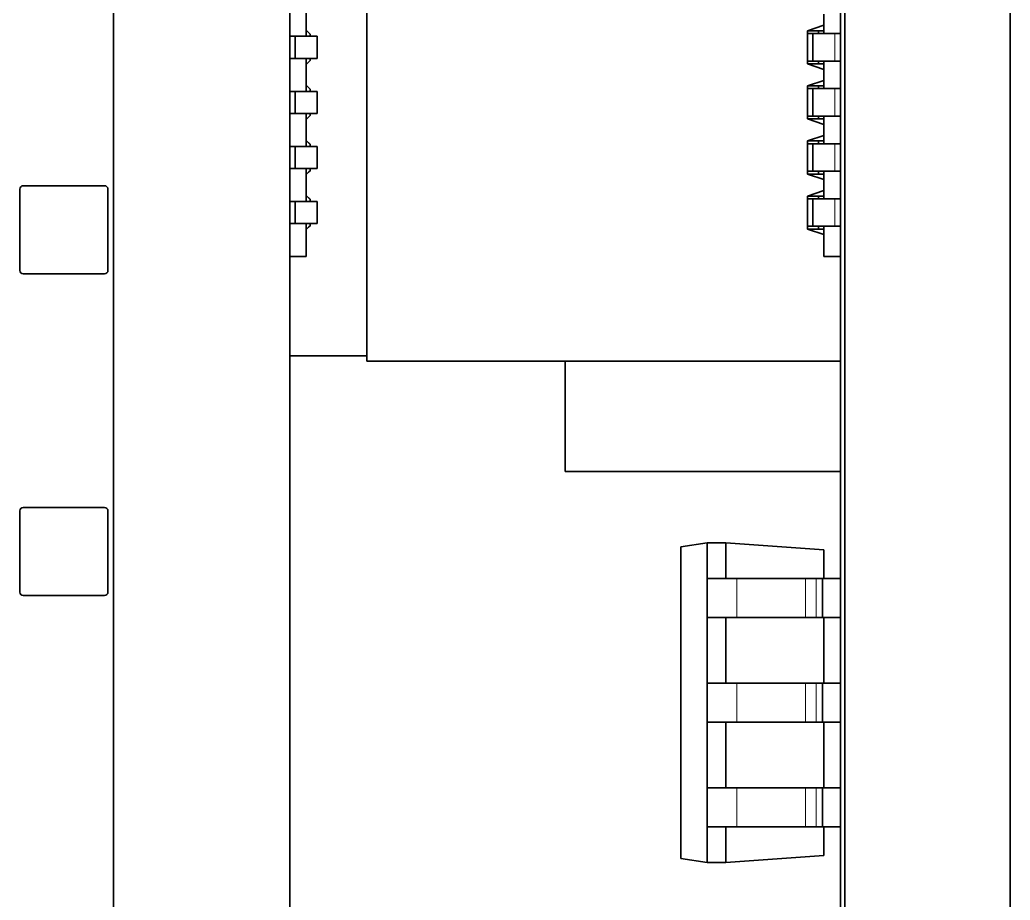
# Model space of a CAD drawing. Extents: x 370 to 946, y 143 to 764.
# Drawn here: x 582.49 to 591.48, y 181.02 to 189.01 of the extents above; entities that cross this region are included whole.
import ezdxf

# ---------------------------------------------------------------- set-up
doc = ezdxf.new("R2010")
doc.units = 0

msp = doc.modelspace()

# ---------------------------------------------------------------- linework, layer by layer
at = {"color": 7, "lineweight": 35}
for p, q in [((583.3395, 177.0137), (583.3395, 206.0137)), ((584.9395, 177.0137), (584.9395, 206.0137)), ((589.9395, 206.0137), (589.9395, 177.0137)), ((589.9803, 177.0137), (589.9803, 206.0137)), ((591.4803, 206.0137), (591.4803, 177.0137)), ((591.4803, 177.0137), (591.4803, 206.0137))]:
    msp.add_line(p, q, dxfattribs=at)
at = {"color": 7, "lineweight": 35, "ltscale": 0.28}
msp.add_line((585.6395, 197.1136), (585.6395, 185.9137), dxfattribs=at)
at = {"color": 7, "lineweight": 35, "ltscale": 0.2775}
msp.add_line((585.6395, 185.9637), (585.6395, 197.0637), dxfattribs=at)
msp.add_line((585.6395, 185.9637), (585.6395, 197.0637), dxfattribs=at)
at = {"color": 7, "lineweight": 35, "ltscale": 0.00475}
for p, q in [((585.0895, 189.1086), (585.0895, 188.9187)), ((585.0895, 189.1086), (585.0895, 188.9187)), ((585.0895, 188.9187), (585.0895, 189.1086)), ((585.0895, 188.6087), (585.0895, 188.4187)), ((585.0895, 188.6087), (585.0895, 188.4187)), ((585.0895, 188.4187), (585.0895, 188.6087)), ((585.0895, 188.1087), (585.0895, 187.9187)), ((585.0895, 188.1087), (585.0895, 187.9187)), ((585.0895, 187.9187), (585.0895, 188.1087)), ((585.0895, 187.6087), (585.0895, 187.4187)), ((585.0895, 187.6087), (585.0895, 187.4187)), ((585.0895, 187.4187), (585.0895, 187.6087))]:
    msp.add_line(p, q, dxfattribs=at)
at = {"color": 7, "lineweight": 35, "ltscale": 0.00625}
for p, q in [((589.9395, 189.1387), (589.9395, 188.8887)), ((589.6895, 188.8887), (589.6895, 188.6387)), ((589.9395, 188.6387), (589.9395, 188.8887)), ((589.9395, 188.6387), (589.9395, 188.3887)), ((589.6895, 188.3887), (589.6895, 188.1387)), ((589.9395, 188.1387), (589.9395, 188.3887)), ((589.9395, 188.1387), (589.9395, 187.8887)), ((589.6895, 187.8887), (589.6895, 187.6387)), ((589.9395, 187.6387), (589.9395, 187.8887)), ((589.9395, 187.6387), (589.9395, 187.3887)), ((589.6895, 187.3887), (589.6895, 187.1387)), ((589.9395, 187.1387), (589.9395, 187.3887)), ((584.9395, 185.9637), (585.1895, 185.9637)), ((585.1895, 185.9637), (584.9395, 185.9637))]:
    msp.add_line(p, q, dxfattribs=at)
at = {"color": 7, "lineweight": 35, "ltscale": 0.0025}
for p, q in [((589.7894, 189.0637), (589.7894, 188.9637)), ((589.7894, 188.5637), (589.7894, 188.4637)), ((589.7894, 188.0637), (589.7894, 187.9637)), ((589.7894, 187.5637), (589.7894, 187.4637)), ((585.0895, 186.8636), (585.0895, 186.9637)), ((585.0895, 186.9637), (585.0895, 186.8636))]:
    msp.add_line(p, q, dxfattribs=at)
at = {"color": 7, "lineweight": 35, "ltscale": 0.001237}
for p, q in [((585.1245, 188.8837), (585.0895, 188.9187)), ((585.0895, 188.9187), (585.1245, 188.8837)), ((585.1245, 188.8837), (585.0895, 188.9187)), ((585.0895, 188.6087), (585.1245, 188.6436)), ((585.0895, 188.6087), (585.1245, 188.6436)), ((585.1245, 188.3837), (585.0895, 188.4187)), ((585.1245, 188.3837), (585.0895, 188.4187)), ((585.1245, 188.3837), (585.0895, 188.4187)), ((585.0895, 188.1087), (585.1245, 188.1436)), ((585.0895, 188.1087), (585.1245, 188.1436)), ((585.1245, 187.8837), (585.0895, 187.9187)), ((585.1245, 187.8837), (585.0895, 187.9187)), ((585.0895, 187.9187), (585.1245, 187.8837)), ((585.0895, 187.6087), (585.1245, 187.6436)), ((585.0895, 187.6087), (585.1245, 187.6436)), ((585.1245, 187.3837), (585.0895, 187.4187)), ((585.1245, 187.3837), (585.0895, 187.4187)), ((585.0895, 187.4187), (585.1245, 187.3837)), ((585.0895, 187.1087), (585.1245, 187.1436)), ((585.0895, 187.1087), (585.1245, 187.1436))]:
    msp.add_line(p, q, dxfattribs=at)
at = {"color": 7, "lineweight": 35, "ltscale": 0.001375}
for p, q in [((585.0895, 188.8636), (585.0895, 188.9187)), ((585.0895, 188.9187), (585.0895, 188.8636)), ((585.0895, 188.9187), (585.0895, 188.8636)), ((585.0895, 188.6087), (585.0895, 188.6637)), ((585.0895, 188.6637), (585.0895, 188.6087)), ((585.0895, 188.6637), (585.0895, 188.6087)), ((585.0895, 188.3637), (585.0895, 188.4187)), ((585.0895, 188.4187), (585.0895, 188.3636)), ((585.0895, 188.4187), (585.0895, 188.3636)), ((585.0895, 188.1087), (585.0895, 188.1637)), ((585.0895, 188.1637), (585.0895, 188.1087)), ((585.0895, 188.1637), (585.0895, 188.1087)), ((585.0895, 187.8637), (585.0895, 187.9187)), ((585.0895, 187.9187), (585.0895, 187.8636)), ((585.0895, 187.9187), (585.0895, 187.8636)), ((585.0895, 187.6087), (585.0895, 187.6637)), ((585.0895, 187.6637), (585.0895, 187.6087)), ((585.0895, 187.6637), (585.0895, 187.6087)), ((585.0895, 187.3637), (585.0895, 187.4187)), ((585.0895, 187.4187), (585.0895, 187.3636)), ((585.0895, 187.4187), (585.0895, 187.3636)), ((585.0895, 187.1087), (585.0895, 187.1637)), ((585.0895, 187.1637), (585.0895, 187.1087)), ((585.0895, 187.1637), (585.0895, 187.1087))]:
    msp.add_line(p, q, dxfattribs=at)
at = {"color": 7, "lineweight": 35, "ltscale": 0.00127}
for p, q in [((585.1245, 188.8818), (585.0895, 188.9187)), ((585.0895, 188.1087), (585.1245, 188.1455)), ((585.1245, 187.8818), (585.0895, 187.9187)), ((585.0895, 187.6087), (585.1245, 187.6455)), ((585.1245, 187.3818), (585.0895, 187.4187)), ((585.0895, 187.1087), (585.1245, 187.1455))]:
    msp.add_line(p, q, dxfattribs=at)
at = {"color": 7, "lineweight": 35, "ltscale": 0.003952}
for p, q in [((589.6395, 188.9137), (589.7894, 188.9637)), ((589.7894, 188.5637), (589.6395, 188.6136)), ((589.6395, 188.4137), (589.7894, 188.4637)), ((589.7894, 188.0637), (589.6395, 188.1136)), ((589.6395, 187.9137), (589.7894, 187.9637)), ((589.7894, 187.5637), (589.6395, 187.6136)), ((589.6395, 187.4137), (589.7894, 187.4637)), ((589.7894, 187.0637), (589.6395, 187.1136))]:
    msp.add_line(p, q, dxfattribs=at)
at = {"color": 7, "lineweight": 35, "ltscale": 0.0075}
for p, q in [((589.6395, 188.9137), (589.6395, 188.6136)), ((589.6395, 188.4137), (589.6395, 188.1136)), ((589.6395, 187.9137), (589.6395, 187.6136)), ((589.6395, 187.4137), (589.6395, 187.1136))]:
    msp.add_line(p, q, dxfattribs=at)
at = {"color": 7, "lineweight": 35, "ltscale": 0.003749}
for p, q in [((589.7894, 188.9137), (589.6395, 188.9137)), ((589.6395, 188.6136), (589.7894, 188.6136)), ((589.7894, 188.4137), (589.6395, 188.4137)), ((589.6395, 188.1136), (589.7894, 188.1136)), ((589.7894, 187.9137), (589.6395, 187.9137)), ((589.6395, 187.6136), (589.7894, 187.6136)), ((589.7894, 187.4137), (589.6395, 187.4137)), ((589.6395, 187.1136), (589.7894, 187.1136))]:
    msp.add_line(p, q, dxfattribs=at)
at = {"color": 7, "lineweight": 35, "ltscale": 0.000624847}
for p, q in [((589.7394, 188.8887), (589.7394, 188.9137)), ((589.7894, 188.8887), (589.7894, 188.9137)), ((589.7394, 188.3887), (589.7394, 188.4137)), ((589.7894, 188.3887), (589.7894, 188.4137)), ((589.7394, 187.8887), (589.7394, 187.9137)), ((589.7894, 187.8887), (589.7894, 187.9137)), ((589.7394, 187.4137), (589.7394, 187.3887)), ((589.7894, 187.4137), (589.7894, 187.3887))]:
    msp.add_line(p, q, dxfattribs=at)
at = {"color": 7, "lineweight": 35, "ltscale": 0.00125}
for p, q in [((589.7894, 188.9137), (589.7894, 188.9637)), ((584.9894, 188.8636), (584.9395, 188.8636)), ((584.9395, 188.8636), (584.9894, 188.8636)), ((589.6395, 188.8887), (589.6895, 188.8887)), ((589.9395, 188.8887), (589.8895, 188.8887)), ((584.9395, 188.6637), (584.9894, 188.6637)), ((584.9395, 188.6637), (584.9894, 188.6637)), ((584.9894, 188.6637), (584.9395, 188.6637)), ((589.6895, 188.6387), (589.6395, 188.6387)), ((589.8895, 188.6387), (589.9395, 188.6387)), ((589.7894, 188.5637), (589.7894, 188.6136)), ((589.7894, 188.4137), (589.7894, 188.4637)), ((584.9395, 188.3636), (584.9894, 188.3636)), ((584.9894, 188.3636), (584.9395, 188.3636)), ((589.6395, 188.3887), (589.6895, 188.3887)), ((589.9395, 188.3887), (589.8895, 188.3887)), ((584.9395, 188.1637), (584.9894, 188.1637)), ((584.9395, 188.1637), (584.9894, 188.1637)), ((584.9894, 188.1637), (584.9395, 188.1637)), ((589.6895, 188.1387), (589.6395, 188.1387)), ((589.7894, 188.0637), (589.7894, 188.1136)), ((589.8895, 188.1387), (589.9395, 188.1387)), ((589.7894, 187.9137), (589.7894, 187.9637)), ((584.9395, 187.8636), (584.9894, 187.8636)), ((584.9894, 187.8636), (584.9395, 187.8636)), ((589.6395, 187.8887), (589.6895, 187.8887)), ((589.9395, 187.8887), (589.8895, 187.8887)), ((584.9395, 187.6637), (584.9894, 187.6637)), ((584.9395, 187.6637), (584.9894, 187.6637)), ((584.9894, 187.6637), (584.9395, 187.6637)), ((589.6895, 187.6387), (589.6395, 187.6387)), ((589.7894, 187.5637), (589.7894, 187.6136)), ((589.8895, 187.6387), (589.9395, 187.6387)), ((589.7894, 187.4137), (589.7894, 187.4637)), ((589.6395, 187.3887), (589.6895, 187.3887)), ((589.9395, 187.3887), (589.8895, 187.3887)), ((584.9395, 187.3636), (584.9894, 187.3636)), ((584.9894, 187.3636), (584.9395, 187.3636)), ((584.9395, 187.1637), (584.9894, 187.1637)), ((584.9395, 187.1637), (584.9894, 187.1637)), ((584.9894, 187.1637), (584.9395, 187.1637)), ((589.6895, 187.1387), (589.6395, 187.1387)), ((589.7894, 187.0637), (589.7894, 187.1136)), ((589.8895, 187.1387), (589.9395, 187.1387))]:
    msp.add_line(p, q, dxfattribs=at)
at = {"color": 7, "lineweight": 35, "ltscale": 0.005}
for p, q in [((584.9894, 188.8636), (585.1895, 188.8636)), ((584.9894, 188.8636), (584.9894, 188.6637)), ((584.9894, 188.8636), (584.9894, 188.6637)), ((584.9894, 188.8636), (585.1895, 188.8636)), ((585.1895, 188.8636), (585.1895, 188.6637)), ((585.1895, 188.8636), (585.1895, 188.6637)), ((589.8895, 188.8887), (589.6895, 188.8887)), ((584.9894, 188.6637), (585.1895, 188.6637)), ((584.9894, 188.6637), (585.1895, 188.6637)), ((589.8895, 188.6387), (589.6895, 188.6387)), ((584.9894, 188.3636), (584.9894, 188.1637)), ((584.9894, 188.3636), (584.9894, 188.1637)), ((584.9894, 188.3636), (585.1895, 188.3636)), ((584.9894, 188.3636), (585.1895, 188.3636)), ((585.1895, 188.3636), (585.1895, 188.1637)), ((585.1895, 188.3636), (585.1895, 188.1637)), ((589.8895, 188.3887), (589.6895, 188.3887)), ((584.9894, 188.1637), (585.1895, 188.1637)), ((584.9894, 188.1637), (585.1895, 188.1637)), ((589.8895, 188.1387), (589.6895, 188.1387)), ((584.9894, 187.8636), (584.9894, 187.6637)), ((584.9894, 187.8636), (584.9894, 187.6637)), ((584.9894, 187.8636), (585.1895, 187.8636)), ((584.9894, 187.8636), (585.1895, 187.8636)), ((585.1895, 187.8636), (585.1895, 187.6637)), ((585.1895, 187.8636), (585.1895, 187.6637)), ((589.8895, 187.8887), (589.6895, 187.8887)), ((584.9894, 187.6637), (585.1895, 187.6637)), ((584.9894, 187.6637), (585.1895, 187.6637)), ((589.8895, 187.6387), (589.6895, 187.6387)), ((589.8895, 187.3887), (589.6895, 187.3887)), ((584.9894, 187.3636), (584.9894, 187.1637)), ((584.9894, 187.3636), (585.1895, 187.3636)), ((584.9894, 187.3636), (584.9894, 187.1637)), ((584.9894, 187.3636), (585.1895, 187.3636)), ((585.1895, 187.3636), (585.1895, 187.1637)), ((585.1895, 187.3636), (585.1895, 187.1637)), ((584.9894, 187.1637), (585.1895, 187.1637)), ((584.9894, 187.1637), (585.1895, 187.1637)), ((589.8895, 187.1387), (589.6895, 187.1387)), ((589.7894, 187.0637), (589.7894, 186.8636))]:
    msp.add_line(p, q, dxfattribs=at)
at = {"color": 7, "lineweight": 35, "ltscale": 0.000874404}
for p, q in [((585.0895, 188.8636), (585.1245, 188.8641)), ((585.0895, 187.8636), (585.1245, 187.8641)), ((585.0895, 187.3636), (585.1245, 187.3641))]:
    msp.add_line(p, q, dxfattribs=at)
at = {"color": 7, "lineweight": 35, "ltscale": 0.000500107}
for p, q in [((585.1245, 188.8837), (585.1245, 188.8636)), ((585.1245, 188.8837), (585.1245, 188.8636)), ((585.1245, 188.8837), (585.1245, 188.8636)), ((585.1245, 188.6637), (585.1245, 188.6436)), ((585.1245, 188.6637), (585.1245, 188.6436)), ((585.1245, 188.6637), (585.1245, 188.6436)), ((585.1245, 188.3837), (585.1245, 188.3636)), ((585.1245, 188.3837), (585.1245, 188.3636)), ((585.1245, 188.3837), (585.1245, 188.3636)), ((585.1245, 188.1637), (585.1245, 188.1436)), ((585.1245, 188.1637), (585.1245, 188.1436)), ((585.1245, 188.1637), (585.1245, 188.1436)), ((585.1245, 187.8837), (585.1245, 187.8636)), ((585.1245, 187.8837), (585.1245, 187.8636)), ((585.1245, 187.8837), (585.1245, 187.8636)), ((585.1245, 187.6637), (585.1245, 187.6436)), ((585.1245, 187.6637), (585.1245, 187.6436)), ((585.1245, 187.6637), (585.1245, 187.6436)), ((585.1245, 187.3837), (585.1245, 187.3636)), ((585.1245, 187.3837), (585.1245, 187.3636)), ((585.1245, 187.3837), (585.1245, 187.3636)), ((585.1245, 187.1637), (585.1245, 187.1436)), ((585.1245, 187.1637), (585.1245, 187.1436)), ((585.1245, 187.1637), (585.1245, 187.1436))]:
    msp.add_line(p, q, dxfattribs=at)
at = {"color": 7, "lineweight": 13, "ltscale": 0.00625}
for p, q in [((589.8895, 188.8887), (589.8895, 188.6387)), ((589.8895, 188.3887), (589.8895, 188.1387)), ((589.8895, 187.8887), (589.8895, 187.6387)), ((589.8895, 187.3887), (589.8895, 187.1387))]:
    msp.add_line(p, q, dxfattribs=at)
at = {"color": 7, "lineweight": 35, "ltscale": 0.003038}
for p, q in [((584.9395, 188.6637), (585.061, 188.6637)), ((584.9395, 188.6637), (585.061, 188.6637)), ((584.9395, 188.1637), (585.061, 188.1637)), ((584.9395, 188.1637), (585.061, 188.1637)), ((584.9395, 187.6637), (585.061, 187.6637)), ((584.9395, 187.6637), (585.061, 187.6637)), ((584.9395, 187.1637), (585.061, 187.1637)), ((584.9395, 187.1637), (585.061, 187.1637))]:
    msp.add_line(p, q, dxfattribs=at)
at = {"color": 7, "lineweight": 35, "ltscale": 0.002504}
for p, q in [((584.9894, 188.6637), (585.0896, 188.6637)), ((584.9894, 188.1637), (585.0896, 188.1637)), ((584.9894, 187.6637), (585.0896, 187.6637)), ((584.9894, 187.1637), (585.0896, 187.1637))]:
    msp.add_line(p, q, dxfattribs=at)
at = {"color": 7, "lineweight": 35, "ltscale": 0.000712585}
for p, q in [((585.0895, 188.6637), (585.061, 188.6637)), ((585.061, 188.6637), (585.0895, 188.6637)), ((585.0895, 188.1637), (585.061, 188.1637)), ((585.061, 188.1637), (585.0895, 188.1637)), ((585.0895, 187.6637), (585.061, 187.6637)), ((585.061, 187.6637), (585.0895, 187.6637)), ((585.0895, 187.1637), (585.061, 187.1637)), ((585.061, 187.1637), (585.0895, 187.1637))]:
    msp.add_line(p, q, dxfattribs=at)
at = {"color": 7, "lineweight": 35, "ltscale": 0.000874329}
msp.add_line((585.0895, 188.6637), (585.1245, 188.6637), dxfattribs=at)
at = {"color": 7, "lineweight": 35, "ltscale": 0.000478788}
msp.add_line((585.1109, 188.6301), (585.1245, 188.6437), dxfattribs=at)
at = {"color": 7, "lineweight": 35, "ltscale": 0.001625}
for p, q in [((585.1245, 188.6637), (585.1895, 188.6637)), ((585.1245, 188.1637), (585.1895, 188.1637)), ((585.1245, 187.6637), (585.1895, 187.6637)), ((585.1245, 187.1637), (585.1895, 187.1637))]:
    msp.add_line(p, q, dxfattribs=at)
at = {"color": 7, "lineweight": 35, "ltscale": 0.000625229}
for p, q in [((589.7394, 188.6136), (589.7394, 188.6387)), ((589.7894, 188.6136), (589.7894, 188.6387)), ((589.7394, 188.1136), (589.7394, 188.1387)), ((589.7894, 188.1136), (589.7894, 188.1387)), ((589.7394, 187.6136), (589.7394, 187.6387)), ((589.7894, 187.6136), (589.7894, 187.6387)), ((589.7394, 187.1387), (589.7394, 187.1136)), ((589.7894, 187.1387), (589.7894, 187.1136))]:
    msp.add_line(p, q, dxfattribs=at)
at = {"color": 7, "lineweight": 35, "ltscale": 0.000874399}
for p, q in [((585.0895, 188.1637), (585.1245, 188.1632)), ((585.0895, 187.6637), (585.1245, 187.6632)), ((585.0895, 187.1637), (585.1245, 187.1632))]:
    msp.add_line(p, q, dxfattribs=at)
at = {"color": 7, "lineweight": 35, "ltscale": 0.00036307}
for p, q in [((585.1245, 188.1437), (585.1142, 188.1334)), ((585.1245, 187.6437), (585.1142, 187.6334)), ((585.1245, 187.1437), (585.1142, 187.1334))]:
    msp.add_line(p, q, dxfattribs=at)
at = {"color": 7, "lineweight": 35, "ltscale": 0.0185}
for p, q in [((582.4894, 187.4772), (582.4894, 186.7372)), ((583.2595, 187.5072), (582.5195, 187.5072)), ((583.2894, 187.4772), (583.2894, 186.7372)), ((583.2595, 186.7072), (582.5195, 186.7072)), ((583.2595, 184.5862), (582.5195, 184.5862)), ((582.4894, 184.5562), (582.4894, 183.8162)), ((583.2894, 184.5562), (583.2894, 183.8162)), ((583.2595, 183.7862), (582.5195, 183.7862))]:
    msp.add_line(p, q, dxfattribs=at)
at = {"color": 7, "lineweight": 35, "ltscale": 0.006125}
for p, q in [((585.0895, 187.1087), (585.0895, 186.8636)), ((585.0895, 187.1087), (585.0895, 186.8636)), ((585.0895, 186.8636), (585.0895, 187.1087))]:
    msp.add_line(p, q, dxfattribs=at)
at = {"color": 7, "lineweight": 35, "ltscale": 0.006875}
msp.add_line((589.9395, 187.1387), (589.9395, 186.8637), dxfattribs=at)
at = {"color": 7, "lineweight": 35, "ltscale": 0.003751}
for p, q in [((585.0895, 186.8636), (584.9395, 186.8636)), ((585.0895, 186.8636), (584.9395, 186.8636)), ((589.7894, 186.8636), (589.9395, 186.8636))]:
    msp.add_line(p, q, dxfattribs=at)
at = {"color": 7, "lineweight": 35, "ltscale": 0.02375}
msp.add_line((589.9395, 186.8636), (589.9395, 185.9137), dxfattribs=at)
at = {"color": 7, "lineweight": 35, "ltscale": 0.0175}
msp.add_line((584.9395, 185.9637), (585.6395, 185.9637), dxfattribs=at)
msp.add_line((584.9395, 185.9637), (585.6395, 185.9637), dxfattribs=at)
msp.add_line((584.9395, 185.9637), (585.6395, 185.9637), dxfattribs=at)
at = {"color": 7, "lineweight": 35, "ltscale": 0.1075}
msp.add_line((585.6395, 185.9137), (589.9395, 185.9137), dxfattribs=at)
at = {"color": 7, "lineweight": 35, "ltscale": 0.025}
for p, q in [((587.4395, 184.9137), (587.4395, 185.9137)), ((589.9395, 185.9137), (589.9395, 184.9137))]:
    msp.add_line(p, q, dxfattribs=at)
at = {"color": 7, "lineweight": 35, "ltscale": 0.0625}
msp.add_line((587.4395, 184.9137), (589.9395, 184.9137), dxfattribs=at)
at = {"color": 7, "lineweight": 35, "ltscale": 0.006059}
for p, q in [((588.4894, 184.2299), (588.7294, 184.2637)), ((588.4894, 181.3974), (588.7294, 181.3636))]:
    msp.add_line(p, q, dxfattribs=at)
at = {"color": 7, "lineweight": 35, "ltscale": 0.070813}
msp.add_line((588.4894, 181.3974), (588.4894, 184.2299), dxfattribs=at)
at = {"color": 7, "lineweight": 35, "ltscale": 0.004251}
for p, q in [((588.7294, 184.2637), (588.8995, 184.2637)), ((588.7294, 181.3636), (588.8995, 181.3636))]:
    msp.add_line(p, q, dxfattribs=at)
at = {"color": 7, "lineweight": 35, "ltscale": 0.0725}
msp.add_line((588.7294, 181.3636), (588.7294, 184.2637), dxfattribs=at)
at = {"color": 7, "lineweight": 35, "ltscale": 0.022303}
for p, q in [((589.7894, 184.2014), (588.8995, 184.2637)), ((589.7894, 181.4259), (588.8995, 181.3636))]:
    msp.add_line(p, q, dxfattribs=at)
at = {"color": 7, "lineweight": 35, "ltscale": 0.008063}
for p, q in [((588.8995, 183.9411), (588.8995, 184.2637)), ((588.8995, 181.3636), (588.8995, 181.6862))]:
    msp.add_line(p, q, dxfattribs=at)
at = {"color": 7, "lineweight": 35, "ltscale": 0.006507}
for p, q in [((589.7894, 184.2014), (589.7894, 183.9411)), ((589.7894, 181.6862), (589.7894, 181.4259))]:
    msp.add_line(p, q, dxfattribs=at)
at = {"color": 7, "lineweight": 35, "ltscale": 0.00675}
for p, q in [((588.9995, 183.9411), (588.7294, 183.9411)), ((588.9995, 183.5862), (588.7294, 183.5862)), ((588.9995, 182.9911), (588.7294, 182.9911)), ((588.9995, 182.6362), (588.7294, 182.6362)), ((588.9995, 182.0412), (588.7294, 182.0412)), ((588.9995, 181.6862), (588.7294, 181.6862))]:
    msp.add_line(p, q, dxfattribs=at)
at = {"color": 7, "lineweight": 35, "ltscale": 0.008875}
for p, q in [((588.7294, 183.9411), (588.7294, 183.5862)), ((589.7753, 183.9411), (589.7753, 183.5862)), ((589.9395, 183.9411), (589.9395, 183.5862)), ((588.7294, 182.9911), (588.7294, 182.6362)), ((589.7753, 182.9911), (589.7753, 182.6362)), ((589.9395, 182.9911), (589.9395, 182.6362)), ((588.7294, 182.0412), (588.7294, 181.6862)), ((589.7753, 182.0412), (589.7753, 181.6862)), ((589.9395, 182.0412), (589.9395, 181.6862))]:
    msp.add_line(p, q, dxfattribs=at)
at = {"color": 7, "lineweight": 35, "ltscale": 0.015601}
for p, q in [((588.9995, 183.9411), (589.6235, 183.9411)), ((588.9995, 183.5862), (589.6235, 183.5862)), ((588.9995, 182.9911), (589.6235, 182.9911)), ((588.9995, 182.6362), (589.6235, 182.6362)), ((588.9995, 182.0412), (589.6235, 182.0412)), ((588.9995, 181.6862), (589.6235, 181.6862))]:
    msp.add_line(p, q, dxfattribs=at)
at = {"color": 7, "lineweight": 13, "ltscale": 0.008875}
for p, q in [((588.9995, 183.9411), (588.9995, 183.5862)), ((589.6235, 183.9411), (589.6235, 183.5862)), ((589.7201, 183.9411), (589.7201, 183.5862)), ((588.9995, 182.9911), (588.9995, 182.6362)), ((589.6235, 182.9911), (589.6235, 182.6362)), ((589.7201, 182.9911), (589.7201, 182.6362)), ((588.9995, 182.0412), (588.9995, 181.6862)), ((589.6235, 182.0412), (589.6235, 181.6862)), ((589.7201, 182.0412), (589.7201, 181.6862))]:
    msp.add_line(p, q, dxfattribs=at)
at = {"color": 7, "lineweight": 35, "ltscale": 0.002415}
for p, q in [((589.6235, 183.9411), (589.7201, 183.9411)), ((589.6235, 183.5862), (589.7201, 183.5862)), ((589.6235, 182.9911), (589.7201, 182.9911)), ((589.6235, 182.6362), (589.7201, 182.6362)), ((589.6235, 182.0412), (589.7201, 182.0412)), ((589.6235, 181.6862), (589.7201, 181.6862))]:
    msp.add_line(p, q, dxfattribs=at)
at = {"color": 7, "lineweight": 35, "ltscale": 0.001379}
for p, q in [((589.7201, 183.9411), (589.7753, 183.9411)), ((589.7201, 183.5862), (589.7753, 183.5862)), ((589.7201, 182.9911), (589.7753, 182.9911)), ((589.7201, 182.6362), (589.7753, 182.6362)), ((589.7201, 182.0412), (589.7753, 182.0412)), ((589.7201, 181.6862), (589.7753, 181.6862))]:
    msp.add_line(p, q, dxfattribs=at)
at = {"color": 7, "lineweight": 35, "ltscale": 0.004105}
for p, q in [((589.7753, 183.9411), (589.9395, 183.9411)), ((589.7753, 183.5862), (589.9395, 183.5862)), ((589.7753, 182.9911), (589.9395, 182.9911)), ((589.7753, 182.6362), (589.9395, 182.6362)), ((589.7753, 182.0412), (589.9395, 182.0412)), ((589.7753, 181.6862), (589.9395, 181.6862))]:
    msp.add_line(p, q, dxfattribs=at)
at = {"color": 7, "lineweight": 35, "ltscale": 0.014875}
for p, q in [((588.8995, 182.9911), (588.8995, 183.5862)), ((589.7894, 183.5862), (589.7894, 182.9911)), ((588.8995, 182.0412), (588.8995, 182.6362)), ((589.7894, 182.6362), (589.7894, 182.0412))]:
    msp.add_line(p, q, dxfattribs=at)
at = {"color": 7, "lineweight": 35}
for centre, start, end in [((582.5195, 187.4772), 90, 180.00001), ((583.2595, 187.4772), 360, 90), ((582.5195, 186.7372), 180.00001, 270), ((583.2595, 186.7372), 270, 360), ((582.5195, 184.5562), 90, 180.00001), ((583.2595, 184.5562), 360, 90), ((582.5195, 183.8162), 180.00001, 270), ((583.2595, 183.8162), 270, 360)]:
    msp.add_arc(centre, 0.03, start, end, dxfattribs=at)

doc.saveas('drawing.dxf')
